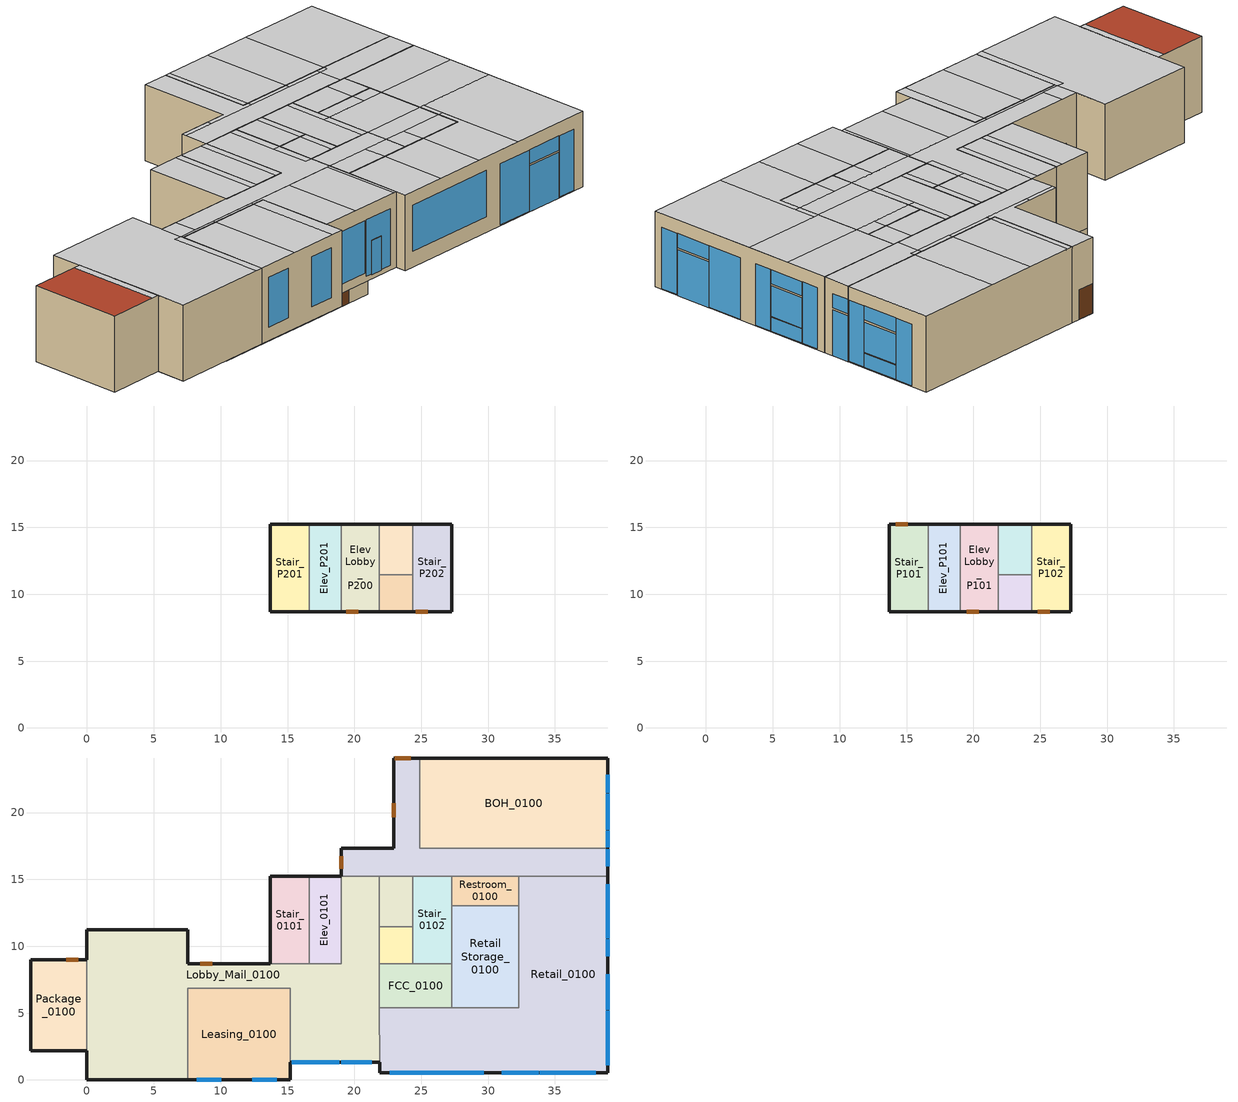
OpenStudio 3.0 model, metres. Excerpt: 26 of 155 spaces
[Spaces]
Stair_P201
 floor ground: 13.71,15.24 16.64,15.24 16.64,8.69 13.71,8.69 z-6.17
 wall outside: 16.64,15.24 13.71,15.24 13.71,8.69 16.64,8.69 z-6.17:-2.97
 wall to Elev_P201: 16.64,8.69 16.64,15.24 z-6.17:-2.97
Elev_P201
 floor ground: 19.02,15.24 19.02,8.69 16.64,8.69 16.64,15.24 z-6.17
 wall outside: 16.64,8.69 19.02,8.69 / 19.02,15.24 16.64,15.24 z-6.17:-2.97
 wall to Elev Lobby_P200: 19.02,8.69 19.02,15.24 z-6.17:-2.97
Elev Lobby_P200
 floor ground: 21.87,15.25 21.87,8.69 19.02,8.69 19.02,15.24 z-6.17
 wall outside: 19.02,8.69 21.87,8.69 / 21.87,15.25 19.02,15.24 z-6.17:-2.97
 wall to Elev_P202: 21.87,11.44 21.87,15.25 z-6.17:-2.97
 wall to Stor_P200: 21.87,8.69 21.87,11.44 z-6.17:-2.97
 door: 19.38,8.69 20.29,8.69 z-6.17:-4.04
Stor_P200
 floor ground: 24.36,11.44 24.36,8.69 21.87,8.69 21.87,11.44 z-6.17
 wall outside: 21.87,8.69 24.36,8.69 z-6.17:-2.97
 wall to Elev_P202: 24.36,11.44 21.87,11.44 z-6.17:-2.97
 wall to Stair_P202: 24.36,8.69 24.36,11.44 z-6.17:-2.97
Stair_P202
 floor ground: 27.28,15.25 27.28,8.69 24.36,8.69 24.36,15.25 z-6.17
 wall outside: 24.36,8.69 27.28,8.69 27.28,13.03 27.28,15.25 24.36,15.25 z-6.17:-2.97
 wall to Elev_P202: 24.36,15.25 24.36,11.44 z-6.17:-2.97
 door: 24.58,8.69 25.5,8.69 z-6.17:-4.04
Elev_P202
 floor ground: 24.36,15.25 24.36,11.44 21.87,11.44 21.87,15.25 z-6.17
 wall outside: 24.36,15.25 21.87,15.25 z-6.17:-2.97
Stair_P101
 floor to Stair_P201: 13.71,15.24 16.64,15.24 16.64,8.69 13.71,8.69 z-2.97
 wall outside: 16.64,15.24 13.71,15.24 13.71,8.69 16.64,8.69 z-2.97:0
 wall to Elev_P101: 16.64,8.69 16.64,15.24 z-2.97:0
 door: 15.1,15.24 14.18,15.24 z-2.97:-0.84
Elev_P101
 floor to Elev_P201: 19.02,15.24 19.02,8.69 16.64,8.69 16.64,15.24 z-2.97
 wall outside: 16.64,8.69 19.02,8.69 / 19.02,15.24 16.64,15.24 z-2.97:0
 wall to Elev Lobby_P101: 19.02,8.69 19.02,15.24 z-2.97:0
Elev Lobby_P101
 floor to Elev Lobby_P200: 21.87,15.25 21.87,8.69 19.02,8.69 19.02,15.24 z-2.97
 wall outside: 19.02,8.69 21.87,8.69 / 21.87,15.25 19.02,15.24 z-2.97:0
 wall to Elev_P102: 21.87,11.44 21.87,15.25 z-2.97:0
 wall to Stor_P100: 21.87,8.69 21.87,11.44 z-2.97:0
 door: 19.5,8.69 20.41,8.69 z-2.97:-0.84
Stor_P100
 floor to Stor_P200: 24.36,11.44 24.36,8.69 21.87,8.69 21.87,11.44 z-2.97
 wall outside: 21.87,8.69 24.36,8.69 z-2.97:0
 wall to Elev_P102: 24.36,11.44 21.87,11.44 z-2.97:0
 wall to Stair_P102: 24.36,8.69 24.36,11.44 z-2.97:0
Stair_P102
 floor to Stair_P202: 27.28,15.25 27.28,8.69 24.36,8.69 24.36,15.25 z-2.97
 wall outside: 24.36,8.69 27.28,8.69 27.28,13.03 27.28,15.25 24.36,15.25 z-2.97:0
 wall to Elev_P102: 24.36,15.25 24.36,11.44 z-2.97:0
 door: 24.81,8.69 25.73,8.69 z-2.97:-0.84
Elev_P102
 floor to Elev_P202: 24.36,15.25 24.36,11.44 21.87,11.44 21.87,15.25 z-2.97
 wall outside: 24.36,15.25 21.87,15.25 z-2.97:0
Lobby_Mail_0100
 floor outside: 7.54,11.25 7.54,8.69 21.87,8.69 21.87,5.4 21.88,1.31 15.21,1.31 15.21,6.86 7.54,6.86 7.54,0 0,0 0,11.25 z0
 floor to Elev Lobby_P101: 21.87,15.25 21.87,8.69 19.02,8.69 19.02,15.24 z0
 wall outside: 15.21,1.31 21.88,1.31 / 0,2.18 0,0 7.54,0 / 13.71,8.69 7.54,8.69 7.54,11.25 0,11.25 0,8.99 z0:5.41
 wall to Retail_0100: 21.88,1.31 21.87,5.4 z0:5.41
 wall to Leasing_0100: 7.54,0 7.54,6.86 15.21,6.86 15.21,1.31 z0:5.41
 wall to Package_0100: 0,8.99 0,2.18 z0:5.41
 wall to Stair_0101: 16.64,8.69 13.71,8.69 z0:5.41
 wall to Elev_0101: 19.02,15.24 19.02,8.69 16.64,8.69 z0:5.41
 wall to Corr_0100: 21.87,15.25 19.02,15.24 z0:5.41
 wall to Elev_0102: 21.87,11.44 21.87,15.25 z0:5.41
 wall to Stor_0100: 21.87,8.69 21.87,11.44 z0:5.41
 wall to FCC_0100: 21.87,5.4 21.87,8.69 z0:5.41
 window: 15.31,1.31 18.87,1.31 z0.66:4.39; 19.53,1.31 20.44,1.31 z0.31:2.74; 19.03,1.31,4.39 19.03,1.31,0.36 19.48,1.31,0.36 19.48,1.31,2.79 20.5,1.31,2.79 20.5,1.31,0.36 21.3,1.31,0.36 21.3,1.31,4.39
 door: 9.38,8.69 8.47,8.69 z0:2.13
 ceiling to Unit_0215: 21.64,1.31 21.64,7.07 18,7.07 18,1.31 z5.41
 ceiling to Unit_0216: 18,1.31 18,7.07 14.33,7.07 14.33,6.86 15.21,6.86 15.21,1.31 z5.41
 ceiling to Unit_0218: 7.54,0 7.54,7.07 7.01,7.07 7.01,0 z5.41; 10.68,6.86 10.68,7.07 7.54,7.07 7.54,6.86 z5.41
 ceiling to Elev_0202: 21.34,11.44 21.87,11.44 21.87,15.25 21.34,15.25 z5.41
 ceiling to Unit_0217: 14.33,6.86 14.33,7.07 10.68,7.07 10.68,6.86 z5.41
 ceiling to Unit_0214: 21.88,1.31 21.87,5.4 21.87,7.07 21.64,7.07 21.64,1.31 z5.41
 ceiling to Unit_0219: 7.54,7.07 8.88,7.07 8.88,8.69 7.54,8.69 z5.41; 7.01,0 7.01,7.07 7.54,7.07 7.54,11.25 0,11.25 0,0 z5.41
 ceiling to Stor_0200: 21.34,8.69 21.87,8.69 21.87,11.44 21.34,11.44 z5.41
 ceiling to Corr_0200: 21.87,7.07 21.87,8.69 21.34,8.69 21.34,15.25 19.02,15.24 19.02,8.69 8.88,8.69 8.88,7.07 z5.41
 roof outside: 21.87,5.4 21.88,5.4 21.87,7.07 z5.41; 21.88,1.31 21.88,5.4 21.87,5.4 z5.41
Leasing_0100
 floor outside: 15.21,6.86 15.21,0 7.54,0 7.54,6.86 z0
 wall outside: 7.54,0 15.21,0 15.21,1.31 z0:5.41
 window: 8.2,0 10.06,0 / 12.35,0 14.2,0 z0.97:4.53
 ceiling to Unit_0216: 15.21,0 15.21,6.86 14.33,6.86 14.33,0 z5.41
 ceiling to Unit_0218: 10.68,0 10.68,6.86 7.54,6.86 7.54,0 z5.41
 ceiling to Unit_0217: 14.33,0 14.33,6.86 10.68,6.86 10.68,0 z5.41
Retail_0100
 floor outside: 38.94,15.25 38.94,0.53 21.88,0.53 21.87,5.4 32.3,5.4 32.3,15.25 z0
 wall outside: 21.88,1.31 21.88,0.53 38.94,0.53 38.94,15.25 z0:5.41
 wall to FCC_0100: 27.28,5.4 21.87,5.4 z0:5.41
 wall to Retail Storage_0100: 32.3,13.03 32.3,5.4 27.28,5.4 z0:5.41
 wall to Restroom_0100: 32.3,15.25 32.3,13.03 z0:5.41
 wall to Corr_0100: 38.94,15.25 32.3,15.25 z0:5.41
 window: 22.64,0.53 29.67,0.53 z1.13:4.43; 31.02,0.53 33.79,0.53 / 36.72,0.53 38.06,0.53 / 38.94,1.11 38.94,2.4 / 38.94,5.24 38.94,7.92 / 38.94,9.26 38.94,10.54 / 38.94,13.35 38.94,14.62 z0.06:4.43; 33.85,0.53 36.65,0.53 / 38.94,2.47 38.94,5.18 / 38.94,10.6 38.94,13.28 z3.43:4.43; 33.85,0.53 36.65,0.53 / 38.94,2.47 38.94,5.18 z0:3.28; 38.94,10.6 38.94,13.28 z0.06:1.06; 38.94,10.6 38.94,13.28 z1.12:3.28
 ceiling to Corr_0200: 32.69,7.07 32.69,8.69 32.3,8.69 32.3,7.07 z5.41
 ceiling to Unit_0212: 32.69,0.53 32.69,7.07 32.3,7.07 32.3,5.4 28.96,5.4 28.96,0.53 z5.41
 ceiling to Unit_0211: 38.94,0.53 38.94,8.69 32.69,8.69 32.69,0.53 z5.41
 ceiling to Unit_0209: 38.94,12.03 38.94,15.25 32.3,15.25 32.3,12.03 z5.41
 ceiling to Unit_0210: 38.94,8.69 38.94,12.03 32.3,12.03 32.3,8.69 z5.41
 ceiling to Unit_0213: 28.96,0.53 28.96,5.4 25.3,5.4 25.3,0.53 z5.41
 ceiling to Unit_0214: 25.3,0.53 25.3,5.4 21.88,5.4 21.88,0.53 z5.41
 roof outside: 21.88,1.31 21.88,5.4 21.87,5.4 z5.41
Package_0100
 floor outside: -4.19,8.99 0,8.99 0,2.18 -4.19,2.18 z0
 wall outside: 0,8.99 -4.19,8.99 -4.19,2.18 0,2.18 z0:5.41
 door: -0.64,8.99 -1.56,8.99 z0:2.13
 ceiling to Unit_0219: 0,2.18 0,8.99 -0.53,8.99 -0.53,2.18 z5.41
 roof outside: -0.53,2.18 -0.53,8.99 -4.19,8.99 -4.19,2.18 z5.41
FCC_0100
 floor outside: 27.28,8.69 27.28,5.4 21.87,5.4 21.87,8.69 z0
 wall to Stair_0102: 27.28,8.69 24.36,8.69 z0:5.41
 wall to Retail Storage_0100: 27.28,5.4 27.28,8.69 z0:5.41
 wall to Stor_0100: 24.36,8.69 21.87,8.69 z0:5.41
 ceiling to Corr_0200: 27.28,7.07 27.28,8.69 21.87,8.69 21.87,7.07 z5.41
 ceiling to Unit_0214: 25.3,5.4 25.3,7.07 21.88,7.07 21.88,5.4 z5.41
 ceiling to Unit_0213: 27.28,5.4 27.28,7.07 25.3,7.07 25.3,5.4 z5.41
 roof outside: 21.88,5.4 21.87,7.07 21.87,5.4 z5.41; 21.88,5.4 21.88,7.07 21.87,7.07 z5.41
Retail Storage_0100
 floor outside: 32.3,13.03 32.3,5.4 27.28,5.4 27.28,13.03 z0
 wall to Stair_0102: 27.28,13.03 27.28,8.69 z0:5.41
 wall to Restroom_0100: 32.3,13.03 27.28,13.03 z0:5.41
 ceiling to Elec_0201: 27.28,12.03 30.63,12.03 30.63,13.03 27.28,13.03 z5.41
 ceiling to Unit_0212: 32.3,5.4 32.3,7.07 28.96,7.07 28.96,5.4 z5.41
 ceiling to Unit_0209: 32.3,12.03 32.3,13.03 30.63,13.03 30.63,12.03 z5.41
 ceiling to Unit_0213: 28.96,5.4 28.96,7.07 27.28,7.07 27.28,5.4 z5.41
 ceiling to Unit_0210: 32.3,8.69 32.3,12.03 27.28,12.03 27.28,8.69 z5.41
 ceiling to Corr_0200: 32.3,7.07 32.3,8.69 27.28,8.69 27.28,7.07 z5.41
Stair_0101
 floor to Stair_P101: 16.64,15.24 16.64,8.69 13.71,8.69 13.71,15.24 z0
 wall outside: 16.64,15.24 13.71,15.24 13.71,8.69 z0:5.41
 wall to Elev_0101: 16.64,8.69 16.64,15.24 z0:5.41
 ceiling to Elev_0201: 16.64,8.69 16.64,15.24 16.1,15.24 16.1,8.69 z5.41
 ceiling to Stair_0201: 16.1,8.69 16.1,15.24 13.71,15.24 13.71,8.69 z5.41
Elev_0101
 floor to Elev_P101: 16.64,15.24 19.02,15.24 19.02,8.69 16.64,8.69 z0
 wall outside: 19.02,15.24 16.64,15.24 z0:5.41
 ceiling to Elev_0201: 18.48,8.69 18.48,15.24 16.64,15.24 16.64,8.69 z5.41
 ceiling to Corr_0200: 19.02,8.69 19.02,15.24 18.48,15.24 18.48,8.69 z5.41
Stor_0100
 floor to Stor_P100: 24.36,11.44 24.36,8.69 21.87,8.69 21.87,11.44 z0
 wall to Elev_0102: 24.36,11.44 21.87,11.44 z0:5.41
 wall to Stair_0102: 24.36,8.69 24.36,11.44 z0:5.41
 ceiling to Stor_0200: 23.83,8.69 23.83,11.44 21.87,11.44 21.87,8.69 z5.41
 ceiling to Stair_0202: 23.83,8.69 24.36,8.69 24.36,11.44 23.83,11.44 z5.41
Stair_0102
 floor to Stair_P102: 27.28,15.25 27.28,8.69 24.36,8.69 24.36,15.25 z0
 wall to Elev_0102: 24.36,15.25 24.36,11.44 z0:5.41
 wall to Corr_0100: 27.28,15.25 24.36,15.25 z0:5.41
 wall to Restroom_0100: 27.28,13.03 27.28,15.25 z0:5.41
 ceiling to Stair_0202: 26.75,8.69 26.75,15.25 24.36,15.25 24.36,8.69 z5.41
 ceiling to Elec_0201: 27.28,12.03 27.28,15.25 26.75,15.25 26.75,12.03 z5.41
 ceiling to Unit_0210: 27.28,8.69 27.28,12.03 26.75,12.03 26.75,8.69 z5.41
Elev_0102
 floor to Elev_P102: 24.36,15.25 24.36,11.44 21.87,11.44 21.87,15.25 z0
 wall to Corr_0100: 24.36,15.25 21.87,15.25 z0:5.41
 ceiling to Elev_0202: 23.83,11.44 23.83,15.25 21.87,15.25 21.87,11.44 z5.41
 ceiling to Stair_0202: 24.36,11.44 24.36,15.25 23.83,15.25 23.83,11.44 z5.41
Restroom_0100
 floor outside: 32.3,15.25 32.3,13.03 27.28,13.03 27.28,15.25 z0
 wall to Corr_0100: 32.3,15.25 27.28,15.25 z0:5.41
 ceiling to Unit_0209: 32.3,13.03 32.3,15.25 30.63,15.25 30.63,13.03 z5.41
 ceiling to Elec_0201: 30.63,13.03 30.63,15.25 27.28,15.25 27.28,13.03 z5.41
Corr_0100
 floor outside: 24.89,24.08 24.89,17.32 38.94,17.32 38.94,15.25 21.87,15.25 19.02,15.24 19.02,17.32 22.95,17.32 22.95,24.08 z0
 wall outside: 24.89,24.08 22.95,24.08 22.95,17.32 19.02,17.32 19.02,15.24 / 38.94,15.25 38.94,17.32 z0:5.41
 wall to BOH_0100: 38.94,17.32 24.89,17.32 24.89,24.08 z0:5.41
 window: 38.94,15.97 38.94,17.26 z0:3.28; 38.94,15.97 38.94,17.26 z3.43:4.43
 door: 24.22,24.08 23,24.08 / 19.02,16.73 19.02,15.81 z0:2.13; 22.95,20.7 22.95,19.63 z0:2.44
 ceiling to Unit_0209: 38.94,15.25 38.94,17.32 32.61,17.32 32.61,17.01 31.92,17.01 31.92,15.25 z5.41
 ceiling to Unit_0208: 31.92,17.01 31.92,17.32 28.96,17.32 28.96,17.01 z5.41; 32.61,17.01 32.61,17.32 31.92,17.32 31.92,17.01 z5.41
 ceiling to Corr_0200: 19.02,15.24 21.34,15.25 31.92,15.25 31.92,17.01 19.02,17.01 z5.41
 ceiling to Unit_0207: 28.96,17.01 28.96,17.32 25.31,17.32 25.31,17.01 z5.41
 ceiling to Unit_0205: 21.48,17.01 21.48,17.32 19.02,17.32 19.02,17.01 z5.41
 ceiling to Unit_0206: 25.31,17.01 25.31,17.32 24.89,17.32 24.89,24.08 22.95,24.08 22.95,17.32 21.48,17.32 21.48,17.01 z5.41
 roof outside: 19.02,15.24 21.87,15.25 21.34,15.25 z5.41
BOH_0100
 floor outside: 38.94,24.08 38.94,17.32 24.89,17.32 24.89,24.08 z0
 wall outside: 38.94,17.32 38.94,24.08 24.89,24.08 z0:5.41
 window: 38.94,18.71 38.94,21.42 z3.43:4.43; 38.94,18.71 38.94,21.42 z1.12:3.28; 38.94,18.71 38.94,21.42 z0.06:1.06; 38.94,21.48 38.94,22.84 / 38.94,17.39 38.94,18.65 z0.06:4.43
 ceiling to Unit_0209: 38.94,17.32 38.94,24.08 32.61,24.08 32.61,17.32 z5.41
 ceiling to Unit_0208: 32.61,17.32 32.61,24.08 28.96,24.08 28.96,17.32 z5.41
 ceiling to Unit_0207: 28.96,17.32 28.96,24.08 25.31,24.08 25.31,17.32 z5.41
 ceiling to Unit_0206: 25.31,17.32 25.31,24.08 24.89,24.08 24.89,17.32 z5.41
[Building]
1300 NE 45th: North Axis {deg}=90; Space Type=SEC2015-MF-Residential; Default Construction Set=2015 Seattle Energy Code - MF; Default Schedule Set=SEC2015-MF-RESIDENTIAL-SCH-SET; Relocatable=False
[Site]
Seattle Boeing Field  Isis: Latitude {deg}=47.68; Longitude {deg}=-122.25; Time Zone {hr}=-8; Elevation {m}=20
[ClimateZones]
Climate Zone Institution Name 1=ASHRAE; Climate Zone Document Name 1=ANSI/ASHRAE Standard 169; Climate Zone Document Year 1=2006; Climate Zone Value 1=4C; Climate Zone Institution Name 2=CEC; Climate Zone Document Name 2=California Climate Zone Descriptions; Climate Zone Document Year 2=1995
[SizingPeriod:DesignDay] Barometric Pressure {Pa}=101085; Sky Clearness=0; Rain Indicator=0; Snow Indicator=0; Day of Month=21; Daylight Saving Time Indicator=0; Dry-Bulb Temperature Range Modifier Type=DefaultMultipliers
Name | Maximum Dry-Bulb Temperature {C} | Daily Dry-Bulb Temperature Range {deltaC} | Humidity Indicating Conditions at Maximum Dry-Bulb | Wind Speed {m/s} | Wind Direction {deg} | Month | Day Type | Humidity Indicating Type | Solar Model Indicator | ASHRAE Taub | ASHRAE Taud
Seattle Boeing Field  Isis Ann Htg 99.6% Condns DB | -4.5 | 0 | -4.5 | 2.6 | 150 | 12 | WinterDesignDay | Wetbulb | ASHRAEClearSky
Seattle Boeing Field  Isis Ann Hum_n 99.6% Condns DP=>MCDB | -1.5 | 0 | -12.1 | 2.6 | 150 | 12 | WinterDesignDay | Dewpoint | ASHRAEClearSky
Seattle Boeing Field  Isis Ann Htg Wind 99.6% Condns WS=>MCDB | 7.9 | 0 | 7.9 | 10 | 150 | 12 | WinterDesignDay | Wetbulb | ASHRAEClearSky
Seattle Boeing Field  Isis Ann Clg .4% Condns DB=>MWB | 30 | 10.2 | 18.7 | 4.5 | 320 | 8 | SummerDesignDay | Wetbulb | ASHRAETau | 0.359 | 2.539
[Construction]
SEC-2015 Comm Group R BG ExtWall: R-13 + R-6 CI: Concrete - 8 inch - 140 lb/ft3, R-6 CI, R-13 Cavity (R-6 eff), 5/8 in. Gypsum Board
Interior Floor: F16 Acoustic tile, F05 Ceiling air space resistance, M11 100mm lightweight concrete
Interior Wall: G01a 19mm gypsum board, F04 Wall air space resistance, G01a 19mm gypsum board
Interior Ceiling: M11 100mm lightweight concrete, F05 Ceiling air space resistance, F16 Acoustic tile
SEC-2015 Opaque Door- Swinging: SEC-2015 Opaque Door- Swinging - Material
SEC-2015 Comm Group R ExtRoof IEAD: Roof Membrane, IEAD Roof Insulation R-36.7 IP, Metal Decking
SEC-2015 Comm Group R AG ExtWall SteelFrame: R-19 + R-8.5 CI: Stucco - 7/8 inch, 5/8 in. Gypsum Board, R-8.5 CI, R-19 Cavity (R-7.1 eff), 5/8 in. Gypsum Board
SEC-2015 Comm Group R Exposed Floor Mass: Floor Insulation R-32 IP, MAT-CC05 8 HW CONCRETE, CP02 CARPET PAD 2
SEC-2015 Glazed Door - SEW: SEC-2015 Glazed Door - SEW - Material
SEC-2015 Glazing - Fixed Metal Frame - SEW: SEC-2015 Glazing - Fixed Metal Frame - SEW - Material
SEC-2015 Opaque Door- NonSwinging: SEC-2015 Opaque Door- NonSwinging - Material
[Material]
Name | Roughness | Thickness {m} | Conductivity {W/m-K} | Density {kg/m3} | Specific Heat {J/kg-K} | Thermal Absorptance | Solar Absorptance | Visible Absorptance
Concrete - 8 inch - 140 lb/ft3 | MediumRough | 0.2032 | 1.94902 | 2239.06 | 921.096 | 0.9 | 0.7 | 0.7
Roof Membrane | VeryRough | 0.0095 | 0.16 | 1121.29 | 1460 | 0.9 | 0.7 | 0.7
Metal Decking | MediumSmooth | 0.0015 | 45.006 | 7680 | 418.4 | 0.9 | 0.6 | 0.6
F16 Acoustic tile | MediumSmooth | 0.0191 | 0.06 | 368 | 590 | 0.9 | 0.3 | 0.3
M11 100mm lightweight concrete | MediumRough | 0.1016 | 0.53 | 1280 | 840 | 0.9 | 0.5 | 0.5
G01a 19mm gypsum board | MediumSmooth | 0.019 | 0.16 | 800 | 1090 | 0.9 | 0.4 | 0.4
5/8 in. Gypsum Board | MediumSmooth | 0.0159 | 0.16 | 800 | 1090 | 0.9 | 0.7 | 0.7
IEAD Roof Insulation R-36.7 IP | MediumRough | 0.316696 | 0.049 | 265 | 836.8 | 0.9 | 0.7 | 0.7
MAT-CC05 8 HW CONCRETE | Rough | 0.20321 | 1.311 | 2240 | 836.8 | 0.9 | 0.7 | 0.7
Floor Insulation R-32 IP | MediumRough | 0.253598 | 0.045 | 265 | 836.8 | 0.9 | 0.7 | 0.7
R-6 CI | MediumSmooth | 0.024323 | 0.0230188 | 16.0185 | 1130.436
R-13 Cavity (R-6 eff) | MediumSmooth | 0.024323 | 0.0230188 | 16.0185 | 1130.436 | 0.9
Stucco - 7/8 inch | Smooth | 0.022352 | 0.701106 | 1855.1 | 837.36
R-8.5 CI | MediumSmooth | 0.0344576 | 0.0230188 | 16.0185 | 1130.436
R-19 Cavity (R-7.1 eff) | MediumSmooth | 0.0287823 | 0.0230188 | 16.0185 | 1130.436 | 0.9
[Material:NoMass]
Name | Roughness | Thermal Resistance {m2-K/W} | Thermal Absorptance | Solar Absorptance | Visible Absorptance
CP02 CARPET PAD 2 | VeryRough | 0.21648 | 0.9 | 0.7 | 0.8
SEC-2015 Opaque Door- Swinging - Material | Smooth | 0.475497
SEC-2015 Opaque Door- NonSwinging - Material | Smooth | 0.517764
[Material:AirGap]
Name | Thermal Resistance {m2-K/W}
F05 Ceiling air space resistance | 0.18
F04 Wall air space resistance | 0.15
[WindowMaterial:Blind]
Window Material Blind 1: Slat Width {m}=0.025; Slat Separation {m}=0.01875; Front Side Slat Beam Solar Reflectance=0.5; Back Side Slat Beam Solar Reflectance=0.5; Front Side Slat Diffuse Solar Reflectance=0.5; Back Side Slat Diffuse Solar Reflectance=0.5; Slat Beam Visible Transmittance=0
[DefaultSurfaceConstructions]
Name | Floor Construction | Wall Construction | Roof Ceiling Construction
Default Surface Constructions 23 | Interior Floor | Interior Wall | Interior Ceiling
Default Surface Constructions 24 | SEC-2015 Comm Group R Slab-On-Ground | SEC-2015 Comm Group R BG ExtWall: R-13 + R-6 CI
Default Surface Constructions 22 adj ext wall insulation adj ext wall insulation | SEC-2015 Comm Group R Exposed Floor Mass | SEC-2015 Comm Group R AG ExtWall SteelFrame: R-19 + R-8.5 CI | SEC-2015 Comm Group R ExtRoof IEAD
[DefaultSubSurfaceConstructions]
Name | Fixed Window Construction | Door Construction | Glass Door Construction | Overhead Door Construction
Default Sub Surface Constructions 15 | SEC-2015 Glazing - Fixed Metal Frame - SEW | SEC-2015 Opaque Door- Swinging | SEC-2015 Glazed Door - SEW | SEC-2015 Opaque Door- NonSwinging
Default Sub Surface Constructions 16
[WindowMaterial:SimpleGlazingSystem] Solar Heat Gain Coefficient=0.35; Visible Transmittance=0.6
Name | U-Factor {W/m2-K}
SEC-2015 Glazed Door - SEW - Material | 3.40696
SEC-2015 Glazing - Fixed Metal Frame - SEW - Material | 2.15774
[DefaultConstructionSet]
2015 Seattle Energy Code - MF: Default Exterior Surface Constructions=Default Surface Constructions 22 adj ext wall insulation adj ext wall insulation; Default Interior Surface Constructions=Default Surface Constructions 23; Default Ground Contact Surface Constructions=Default Surface Constructions 24; Default Exterior SubSurface Constructions=Default Sub Surface Constructions 15; Default Interior SubSurface Constructions=Default Sub Surface Constructions 16
[Construction:FfactorGroundFloor]
SEC-2015 Comm Group R Slab-On-Ground: F-Factor {W/m-K}=0.934597; Area {m2}=88.9082; PerimeterExposed {m}=40.2336
[Lights:Definition] Design Level Calculation Method=Watts/Area
Name | Watts per Space Floor Area {W/m2}
Apartment Lights Definition | 3.98265
Corridor Lights Definition | 5.16668
[DesignSpecification:OutdoorAir] Outdoor Air Method=Sum
Name | Outdoor Air Flow per Person {m3/s-person} | Outdoor Air Flow per Floor Area {m3/s-m2}
90.1-2010 - MidriseApartment - Apartment Ventilation; 90.1-2010 - Office - OpenOffice Ventilation | 0.00235974 | 0.0003048
90.1-2010 - MidriseApartment - Corridor Ventilation; 90.1-2010 - Office - Restroom Ventilation; 90.1-2010 - Office - Stair Ventilation |  | 0.0003048
90.1-2010 - Office - Elec/MechRoom Ventilation; 90.1-2010 - Office - Storage Ventilation |  | 0.0006096
[People:Definition]
Apartment 1BR People Definition: Number of People Calculation Method=People; Number of People {people}=1; Fraction Radiant=0.3
[ShadingControl]
Shading Control 1: Shading Type=InteriorBlind; Shading Device Material=Window Material Blind 1
[BuildingStory]
Name | Nominal Z Coordinate {m} | Nominal Floor to Floor Height {m}
Building Story 01 | 0 | 5.4102
Building Story P1 | -2.9718 | 2.9718
Building Story P2 | -6.1722 | 3.2004
[Space] Default Construction Set=2015 Seattle Energy Code - MF
Name | Space Type | Building Story | Thermal Zone | Default Schedule Set
Lobby_Mail_0100 | SEC2015-MF-Coridor | Building Story 01 | Thermal Zone: Lobby_Mail_0100
Leasing_0100 | SEC2015-MF-Office | Building Story 01 | Thermal Zone: Leasing_0100 | SEC2015-MF-OFFICE-SCH-SET
Retail_0100 | SEC2015-MF-Office | Building Story 01 | Thermal Zone: Retail_0100
Package_0100 | SEC2015-MF-Storage | Building Story 01 | Thermal Zone: Package_0100
FCC_0100 | SEC2015-MF-Elec/MechRoom | Building Story 01 | Thermal Zone: FCC_0100
Retail Storage_0100 | SEC2015-MF-Storage | Building Story 01 | Thermal Zone: Retail Storage_0100
Stair_0101 | SEC2015-MF-Stair | Building Story 01 | Thermal Zone: Stair_0101
Elev_0101 | SEC2015-MF-Shaft | Building Story 01 | Thermal Zone: Elev_0101
Stor_0100 | SEC2015-MF-Storage | Building Story 01 | Thermal Zone: Stor_0100
Stair_0102 | SEC2015-MF-Stair | Building Story 01 | Thermal Zone: Stair_0102
Elev_0102 | SEC2015-MF-Shaft | Building Story 01 | Thermal Zone: Elev_0102
Restroom_0100 | SEC2015-MF-Restroom | Building Story 01 | Thermal Zone: Restroom_0100
Corr_0100 | SEC2015-MF-Coridor | Building Story 01 | Thermal Zone: Corr_0100
BOH_0100 | SEC2015-MF-Office | Building Story 01 | Thermal Zone: BOH_0100
Stair_P101 | SEC2015-MF-Stair | Building Story P1 | Thermal Zone: Stair_P101
Elev_P101 | SEC2015-MF-Shaft | Building Story P1 | Thermal Zone: Elev_P101
Elev Lobby_P101 | SEC2015-MF-Coridor | Building Story P1 | Thermal Zone: Elev Lobby_P101
Stor_P100 | SEC2015-MF-Storage | Building Story P1 | Thermal Zone: Stor_P100
Stair_P102 | SEC2015-MF-Stair | Building Story P1 | Thermal Zone: Stair_P102
Elev_P102 | SEC2015-MF-Shaft | Building Story P1 | Thermal Zone: Elev_P102
Stair_P201 | SEC2015-MF-Stair | Building Story P2 | Thermal Zone: Stair_P201
Elev_P201 | SEC2015-MF-Shaft | Building Story P2 | Thermal Zone: Elev_P201
Elev Lobby_P200 | SEC2015-MF-Coridor | Building Story P2 | Thermal Zone: Elev Lobby_P200
Stor_P200 | SEC2015-MF-Storage | Building Story P2 | Thermal Zone: Stor_P200
Stair_P202 | SEC2015-MF-Stair | Building Story P2 | Thermal Zone: Stair_P202
Elev_P202 | SEC2015-MF-Shaft | Building Story P2 | Thermal Zone: Elev_P202
[SpaceType]
Name | Default Schedule Set | Design Specification Outdoor Air Object | Standards Building Type | Standards Space Type
SEC2015-MF-Residential | SEC2015-MF-RESIDENTIAL-SCH-SET | 90.1-2010 - MidriseApartment - Apartment Ventilation | MidriseApartment | Apartment
SEC2015-MF-Coridor | SEC2015-MF-CORRIDOR-SCH-SET | 90.1-2010 - MidriseApartment - Corridor Ventilation | MidriseApartment | Corridor
SEC2015-MF-Elec/MechRoom | SEC2015-MF-ELECMECH-SCH-SET | 90.1-2010 - Office - Elec/MechRoom Ventilation | Office | Elec/MechRoom
SEC2015-MF-Office | SEC2015-MF-OFFICE-SCH-SET | 90.1-2010 - Office - OpenOffice Ventilation | Office | OpenOffice
SEC2015-MF-Restroom | SEC2015-MF-RESTROOM-SCH-SET | 90.1-2010 - Office - Restroom Ventilation | Office | Restroom
SEC2015-MF-Stair | SEC2015-MF-STAIR-SCH-SET | 90.1-2010 - Office - Stair Ventilation | Office | Stair
SEC2015-MF-Storage | SEC2015-MF-STORAGE-SCH-SET | 90.1-2010 - Office - Storage Ventilation | Office | Storage
SEC2015-MF-Shaft | SEC2015-MF-SHAFT-SCH-SET | 90.1-2010 - Office - Stair Ventilation | Office | Stair
[Lights] Fraction Replaceable=1
Name | Lights Definition | Space or SpaceType
Apartment Lights | Apartment Lights Definition | SEC2015-MF-Residential
90.1-2010 - MidriseApartment - Corridor Lights | Corridor Lights Definition | SEC2015-MF-Coridor
[People]
Apartment People: People Definition=Apartment 1BR People Definition; Space or SpaceType=SEC2015-MF-Residential; Multiplier=1
[ElectricEquipment:Definition] Design Level Calculation Method=Watts/Area
Name | Watts per Space Floor Area {W/m2}
Apartment Electric Equipment Definition | 3.87501
Elec/MechRoom Electric Equipment Definition | 2.90626
Restroom Electric Equipment Definition | 0.753474
[ElectricEquipment]
Name | Electric Equipment Definition | Space or SpaceType
Apartment Electric Equipment | Apartment Electric Equipment Definition | SEC2015-MF-Residential
90.1-2010 - Office - Elec/MechRoom Electric Equipment | Elec/MechRoom Electric Equipment Definition | SEC2015-MF-Elec/MechRoom
90.1-2010 - Office - Restroom Electric Equipment | Restroom Electric Equipment Definition | SEC2015-MF-Restroom
[DefaultScheduleSet]
Name | Number of People Schedule | People Activity Level Schedule | Lighting Schedule | Electric Equipment Schedule | Infiltration Schedule
SEC2015-MF-RESIDENTIAL-SCH-SET | MidriseApartment Apartment Occ | MidriseApartment Activity | MidriseApartment Apartment Light | MidriseApartment Apartment Equip | MidriseApartment Infil (0.25)
SEC2015-MF-CORRIDOR-SCH-SET |  |  | Always On |  | MidriseApartment Infil (0.25)
SEC2015-MF-ELECMECH-SCH-SET |  |  | MidriseApartment ElecMech Light | MidriseApartment Common Equip | Always On
SEC2015-MF-OFFICE-SCH-SET | ApartmentMidRise OCC_OFF_SCH | MidriseApartment Activity | ApartmentMidRise LTG_OFF_SCH_2013 | ApartmentMidRise EQP_OFF_SCH_2010_2013 | ApartmentMidRise INF_OFF_SCH
SEC2015-MF-RESTROOM-SCH-SET |  |  | Always On | MidriseApartment Common Equip | MidriseApartment Infil (0.25)
SEC2015-MF-STAIR-SCH-SET |  |  | Always On |  | Always On
SEC2015-MF-STORAGE-SCH-SET |  |  | MidriseApartment Common Light | MidriseApartment Common Equip | Always On
SEC2015-MF-SHAFT-SCH-SET
[ThermalZone] Use Ideal Air Loads=Yes
Thermal Zone: Package_0100; Thermal Zone: Corr_0100; Thermal Zone: Stor_0100; Thermal Zone: Leasing_0100; Thermal Zone: Lobby_Mail_0100; Thermal Zone: Retail_0100; Thermal Zone: FCC_0100; Thermal Zone: Retail Storage_0100; Thermal Zone: Stair_0101; Thermal Zone: Elev_0101; Thermal Zone: Stair_0102; Thermal Zone: Elev_0102; Thermal Zone: Restroom_0100; Thermal Zone: BOH_0100; Thermal Zone: Elev_P201; Thermal Zone: Stor_P200; Thermal Zone: Stair_P101; Thermal Zone: Elev_P101; Thermal Zone: Elev Lobby_P101; Thermal Zone: Stor_P100; Thermal Zone: Stair_P102; Thermal Zone: Elev_P102; Thermal Zone: Stair_P201; Thermal Zone: Elev Lobby_P200; Thermal Zone: Stair_P202; Thermal Zone: Elev_P202
[Sizing:Zone] Zone Cooling Design Supply Air Temperature Input Method=SupplyAirTemperature; Zone Cooling Design Supply Air Temperature {C}=14; Zone Cooling Design Supply Air Temperature Difference {deltaC}=11.11; Zone Heating Design Supply Air Temperature Input Method=SupplyAirTemperature; Zone Heating Design Supply Air Temperature {C}=40; Zone Heating Design Supply Air Temperature Difference {deltaC}=11.11; Zone Cooling Design Supply Air Humidity Ratio {kg-H2O/kg-air}=0.0085; Zone Heating Design Supply Air Humidity Ratio {kg-H2O/kg-air}=0.008; Cooling Design Air Flow Method=DesignDay; Heating Design Air Flow Method=DesignDay; Account for Dedicated Outdoor Air System=No; Dedicated Outdoor Air System Control Strategy=NeutralSupplyAir; Dedicated Outdoor Air Low Setpoint Temperature for Design {C}=autosize; Dedicated Outdoor Air High Setpoint Temperature for Design {C}=autosize
Thermal Zone: Stor_0400; Thermal Zone: Stor_0300; Thermal Zone: Unit_0308; Thermal Zone: Elec_0300; Thermal Zone: Unit_0201; Thermal Zone: Mech_0300; Thermal Zone: Unit_0407; Thermal Zone: Elev_0302; Thermal Zone: Trash_0300; Thermal Zone: Unit_0413; ; Thermal Zone: Stair_0301; Thermal Zone: Elev_0301; Thermal Zone: Corr_0300
[Exterior:Lights:Definition] Design Level {W}=0
Lights Garage Definition; Exterior Lights Definition
[Exterior:Lights] Schedule=Always On Discrete
Name | Exterior Lights Definition | Control Option
Lights Garage | Lights Garage Definition
Exterior Lights | Exterior Lights Definition | AstronomicalClock
[SpaceInfiltration:DesignFlowRate] Design Flow Rate Calculation Method=Flow/ExteriorArea; Flow per Exterior Surface Area {m3/s-m2}=0.0001524
Name | Schedule
Space Infiltration Design Flow Rate 1; Space Infiltration Design Flow Rate 2; Space Infiltration Design Flow Rate 3; Space Infiltration Design Flow Rate 4; Space Infiltration Design Flow Rate 5; Space Infiltration Design Flow Rate 6; Space Infiltration Design Flow Rate 7; Space Infiltration Design Flow Rate 8; Space Infiltration Design Flow Rate 9; Space Infiltration Design Flow Rate 10; Space Infiltration Design Flow Rate 11; Space Infiltration Design Flow Rate 12; Space Infiltration Design Flow Rate 13; Space Infiltration Design Flow Rate 14; Space Infiltration Design Flow Rate 15; Space Infiltration Design Flow Rate 16; Space Infiltration Design Flow Rate 17; Space Infiltration Design Flow Rate 18; Space Infiltration Design Flow Rate 19; Space Infiltration Design Flow Rate 20; Space Infiltration Design Flow Rate 21; Space Infiltration Design Flow Rate 22; Space Infiltration Design Flow Rate 23; Space Infiltration Design Flow Rate 24; Space Infiltration Design Flow Rate 25; Space Infiltration Design Flow Rate 26; Space Infiltration Design Flow Rate 27; Space Infiltration Design Flow Rate 28; Space Infiltration Design Flow Rate 29; Space Infiltration Design Flow Rate 30; Space Infiltration Design Flow Rate 31; Space Infiltration Design Flow Rate 32; Space Infiltration Design Flow Rate 33; Space Infiltration Design Flow Rate 34; Space Infiltration Design Flow Rate 35; Space Infiltration Design Flow Rate 36; Space Infiltration Design Flow Rate 37; Space Infiltration Design Flow Rate 38; Space Infiltration Design Flow Rate 39; Space Infiltration Design Flow Rate 40; Space Infiltration Design Flow Rate 41; Space Infiltration Design Flow Rate 42; Space Infiltration Design Flow Rate 43; Space Infiltration Design Flow Rate 44; Space Infiltration Design Flow Rate 45; Space Infiltration Design Flow Rate 46; Space Infiltration Design Flow Rate 47; Space Infiltration Design Flow Rate 48; Space Infiltration Design Flow Rate 49; Space Infiltration Design Flow Rate 50; Space Infiltration Design Flow Rate 51; Space Infiltration Design Flow Rate 52; Space Infiltration Design Flow Rate 53; Space Infiltration Design Flow Rate 54; Space Infiltration Design Flow Rate 55; Space Infiltration Design Flow Rate 56; Space Infiltration Design Flow Rate 57; Space Infiltration Design Flow Rate 58; Space Infiltration Design Flow Rate 59; Space Infiltration Design Flow Rate 60; Space Infiltration Design Flow Rate 61; Space Infiltration Design Flow Rate 62; Space Infiltration Design Flow Rate 63; Space Infiltration Design Flow Rate 64; Space Infiltration Design Flow Rate 65; Space Infiltration Design Flow Rate 66; Space Infiltration Design Flow Rate 67; Space Infiltration Design Flow Rate 68; Space Infiltration Design Flow Rate 69; Space Infiltration Design Flow Rate 70; Space Infiltration Design Flow Rate 71; Space Infiltration Design Flow Rate 72; Space Infiltration Design Flow Rate 73; Space Infiltration Design Flow Rate 74; Space Infiltration Design Flow Rate 75; Space Infiltration Design Flow Rate 76; Space Infiltration Design Flow Rate 77; Space Infiltration Design Flow Rate 78; Space Infiltration Design Flow Rate 79; Space Infiltration Design Flow Rate 80; Space Infiltration Design Flow Rate 81; Space Infiltration Design Flow Rate 82; Space Infiltration Design Flow Rate 83; Space Infiltration Design Flow Rate 84; Space Infiltration Design Flow Rate 85; Space Infiltration Design Flow Rate 86; Space Infiltration Design Flow Rate 87; Space Infiltration Design Flow Rate 88; Space Infiltration Design Flow Rate 89; Space Infiltration Design Flow Rate 90; Space Infiltration Design Flow Rate 91; Space Infiltration Design Flow Rate 92; Space Infiltration Design Flow Rate 93; Space Infiltration Design Flow Rate 94; Space Infiltration Design Flow Rate 95; Space Infiltration Design Flow Rate 96; Space Infiltration Design Flow Rate 97; Space Infiltration Design Flow Rate 98; Space Infiltration Design Flow Rate 99; Space Infiltration Design Flow Rate 100; Space Infiltration Design Flow Rate 101; Space Infiltration Design Flow Rate 102; Space Infiltration Design Flow Rate 103; Space Infiltration Design Flow Rate 104; Space Infiltration Design Flow Rate 105; Space Infiltration Design Flow Rate 106; Space Infiltration Design Flow Rate 107; Space Infiltration Design Flow Rate 108; Space Infiltration Design Flow Rate 109; Space Infiltration Design Flow Rate 110; Space Infiltration Design Flow Rate 111; Space Infiltration Design Flow Rate 112; Space Infiltration Design Flow Rate 113; Space Infiltration Design Flow Rate 114; Space Infiltration Design Flow Rate 115; Space Infiltration Design Flow Rate 116; Space Infiltration Design Flow Rate 117; Space Infiltration Design Flow Rate 118; Space Infiltration Design Flow Rate 119; Space Infiltration Design Flow Rate 120; Space Infiltration Design Flow Rate 121; Space Infiltration Design Flow Rate 122; Space Infiltration Design Flow Rate 123; Space Infiltration Design Flow Rate 124; Space Infiltration Design Flow Rate 125; Space Infiltration Design Flow Rate 126; Space Infiltration Design Flow Rate 127; Space Infiltration Design Flow Rate 128; Space Infiltration Design Flow Rate 129; Space Infiltration Design Flow Rate 130; Space Infiltration Design Flow Rate 131; Space Infiltration Design Flow Rate 132; Space Infiltration Design Flow Rate 133; Space Infiltration Design Flow Rate 134; Space Infiltration Design Flow Rate 135; Space Infiltration Design Flow Rate 136; Space Infiltration Design Flow Rate 137; Space Infiltration Design Flow Rate 138; Space Infiltration Design Flow Rate 139; Space Infiltration Design Flow Rate 140; Space Infiltration Design Flow Rate 141; Space Infiltration Design Flow Rate 142; Space Infiltration Design Flow Rate 143; Space Infiltration Design Flow Rate 144; Space Infiltration Design Flow Rate 145; Space Infiltration Design Flow Rate 146; Space Infiltration Design Flow Rate 147; Space Infiltration Design Flow Rate 148; Space Infiltration Design Flow Rate 149; Space Infiltration Design Flow Rate 150; Space Infiltration Design Flow Rate 151; Space Infiltration Design Flow Rate 152; Space Infiltration Design Flow Rate 153; Space Infiltration Design Flow Rate 154; Space Infiltration Design Flow Rate 155 | Always On
Space Infiltration Design Flow Rate 156; Space Infiltration Design Flow Rate 157; Space Infiltration Design Flow Rate 158; Space Infiltration Design Flow Rate 159; Space Infiltration Design Flow Rate 160; Space Infiltration Design Flow Rate 161; Space Infiltration Design Flow Rate 162; Space Infiltration Design Flow Rate 163; Space Infiltration Design Flow Rate 164; Space Infiltration Design Flow Rate 165; Space Infiltration Design Flow Rate 166; Space Infiltration Design Flow Rate 167; Space Infiltration Design Flow Rate 168; Space Infiltration Design Flow Rate 169; Space Infiltration Design Flow Rate 170; Space Infiltration Design Flow Rate 171; Space Infiltration Design Flow Rate 172; Space Infiltration Design Flow Rate 173; Space Infiltration Design Flow Rate 174; Space Infiltration Design Flow Rate 175; Space Infiltration Design Flow Rate 176; Space Infiltration Design Flow Rate 177; Space Infiltration Design Flow Rate 178; Space Infiltration Design Flow Rate 179; Space Infiltration Design Flow Rate 180; Space Infiltration Design Flow Rate 181; Space Infiltration Design Flow Rate 182; Space Infiltration Design Flow Rate 183; Space Infiltration Design Flow Rate 184; Space Infiltration Design Flow Rate 185; Space Infiltration Design Flow Rate 186; Space Infiltration Design Flow Rate 187; Space Infiltration Design Flow Rate 188; Space Infiltration Design Flow Rate 189; Space Infiltration Design Flow Rate 190; Space Infiltration Design Flow Rate 191; Space Infiltration Design Flow Rate 192; Space Infiltration Design Flow Rate 193; Space Infiltration Design Flow Rate 194; Space Infiltration Design Flow Rate 195; Space Infiltration Design Flow Rate 196; Space Infiltration Design Flow Rate 197; Space Infiltration Design Flow Rate 198; Space Infiltration Design Flow Rate 199; Space Infiltration Design Flow Rate 200; Space Infiltration Design Flow Rate 201; Space Infiltration Design Flow Rate 202; Space Infiltration Design Flow Rate 203; Space Infiltration Design Flow Rate 204; Space Infiltration Design Flow Rate 205; Space Infiltration Design Flow Rate 206; Space Infiltration Design Flow Rate 207; Space Infiltration Design Flow Rate 208; Space Infiltration Design Flow Rate 209; Space Infiltration Design Flow Rate 210; Space Infiltration Design Flow Rate 211; Space Infiltration Design Flow Rate 212; Space Infiltration Design Flow Rate 213; Space Infiltration Design Flow Rate 214; Space Infiltration Design Flow Rate 215; Space Infiltration Design Flow Rate 216; Space Infiltration Design Flow Rate 217; Space Infiltration Design Flow Rate 218; Space Infiltration Design Flow Rate 219; Space Infiltration Design Flow Rate 220; Space Infiltration Design Flow Rate 221; Space Infiltration Design Flow Rate 222; Space Infiltration Design Flow Rate 223; Space Infiltration Design Flow Rate 224; Space Infiltration Design Flow Rate 225; Space Infiltration Design Flow Rate 226; Space Infiltration Design Flow Rate 227; Space Infiltration Design Flow Rate 228; Space Infiltration Design Flow Rate 229; Space Infiltration Design Flow Rate 230; Space Infiltration Design Flow Rate 231; Space Infiltration Design Flow Rate 232; Space Infiltration Design Flow Rate 233; Space Infiltration Design Flow Rate 234; Space Infiltration Design Flow Rate 235; Space Infiltration Design Flow Rate 236; Space Infiltration Design Flow Rate 237; Space Infiltration Design Flow Rate 238; Space Infiltration Design Flow Rate 239; Space Infiltration Design Flow Rate 240; Space Infiltration Design Flow Rate 241; Space Infiltration Design Flow Rate 242; Space Infiltration Design Flow Rate 243; Space Infiltration Design Flow Rate 244; Space Infiltration Design Flow Rate 245; Space Infiltration Design Flow Rate 246; Space Infiltration Design Flow Rate 247; Space Infiltration Design Flow Rate 248; Space Infiltration Design Flow Rate 249; Space Infiltration Design Flow Rate 250; Space Infiltration Design Flow Rate 251; Space Infiltration Design Flow Rate 252; Space Infiltration Design Flow Rate 253; Space Infiltration Design Flow Rate 254; Space Infiltration Design Flow Rate 255; Space Infiltration Design Flow Rate 256; Space Infiltration Design Flow Rate 257; Space Infiltration Design Flow Rate 258; Space Infiltration Design Flow Rate 259; Space Infiltration Design Flow Rate 260; Space Infiltration Design Flow Rate 261; Space Infiltration Design Flow Rate 262; Space Infiltration Design Flow Rate 263; Space Infiltration Design Flow Rate 264; Space Infiltration Design Flow Rate 265; Space Infiltration Design Flow Rate 266; Space Infiltration Design Flow Rate 267; Space Infiltration Design Flow Rate 268; Space Infiltration Design Flow Rate 269; Space Infiltration Design Flow Rate 270; Space Infiltration Design Flow Rate 271; Space Infiltration Design Flow Rate 272; Space Infiltration Design Flow Rate 273; Space Infiltration Design Flow Rate 274; Space Infiltration Design Flow Rate 275; Space Infiltration Design Flow Rate 276; Space Infiltration Design Flow Rate 277; Space Infiltration Design Flow Rate 278; Space Infiltration Design Flow Rate 279; Space Infiltration Design Flow Rate 280; Space Infiltration Design Flow Rate 281; Space Infiltration Design Flow Rate 282; Space Infiltration Design Flow Rate 283; Space Infiltration Design Flow Rate 284; Space Infiltration Design Flow Rate 285; Space Infiltration Design Flow Rate 286; Space Infiltration Design Flow Rate 287; Space Infiltration Design Flow Rate 288; Space Infiltration Design Flow Rate 289; Space Infiltration Design Flow Rate 290; Space Infiltration Design Flow Rate 291; Space Infiltration Design Flow Rate 292; Space Infiltration Design Flow Rate 293; Space Infiltration Design Flow Rate 294; Space Infiltration Design Flow Rate 295; Space Infiltration Design Flow Rate 296; Space Infiltration Design Flow Rate 297; Space Infiltration Design Flow Rate 298; Space Infiltration Design Flow Rate 299; Space Infiltration Design Flow Rate 300; Space Infiltration Design Flow Rate 301; Space Infiltration Design Flow Rate 302; Space Infiltration Design Flow Rate 303; Space Infiltration Design Flow Rate 304; Space Infiltration Design Flow Rate 305; Space Infiltration Design Flow Rate 306; Space Infiltration Design Flow Rate 307; Space Infiltration Design Flow Rate 308; Space Infiltration Design Flow Rate 309; Space Infiltration Design Flow Rate 310; Space Infiltration Design Flow Rate 311; Space Infiltration Design Flow Rate 312; Space Infiltration Design Flow Rate 313; Space Infiltration Design Flow Rate 314; Space Infiltration Design Flow Rate 315; Space Infiltration Design Flow Rate 316; Space Infiltration Design Flow Rate 317; Space Infiltration Design Flow Rate 318; Space Infiltration Design Flow Rate 319; Space Infiltration Design Flow Rate 320; Space Infiltration Design Flow Rate 321; Space Infiltration Design Flow Rate 322; Space Infiltration Design Flow Rate 323; Space Infiltration Design Flow Rate 324; Space Infiltration Design Flow Rate 325; Space Infiltration Design Flow Rate 326; Space Infiltration Design Flow Rate 327; Space Infiltration Design Flow Rate 328; Space Infiltration Design Flow Rate 329; Space Infiltration Design Flow Rate 330; Space Infiltration Design Flow Rate 331; Space Infiltration Design Flow Rate 332; Space Infiltration Design Flow Rate 333; Space Infiltration Design Flow Rate 334; Space Infiltration Design Flow Rate 335; Space Infiltration Design Flow Rate 336; Space Infiltration Design Flow Rate 337; Space Infiltration Design Flow Rate 338; Space Infiltration Design Flow Rate 339; Space Infiltration Design Flow Rate 340; Space Infiltration Design Flow Rate 341; Space Infiltration Design Flow Rate 342; Space Infiltration Design Flow Rate 343; Space Infiltration Design Flow Rate 344; Space Infiltration Design Flow Rate 345; Space Infiltration Design Flow Rate 346; Space Infiltration Design Flow Rate 347; Space Infiltration Design Flow Rate 348; Space Infiltration Design Flow Rate 349; Space Infiltration Design Flow Rate 350; Space Infiltration Design Flow Rate 351; Space Infiltration Design Flow Rate 352; Space Infiltration Design Flow Rate 353; Space Infiltration Design Flow Rate 354; Space Infiltration Design Flow Rate 355; Space Infiltration Design Flow Rate 356; Space Infiltration Design Flow Rate 357; Space Infiltration Design Flow Rate 358; Space Infiltration Design Flow Rate 359; Space Infiltration Design Flow Rate 360; Space Infiltration Design Flow Rate 361; Space Infiltration Design Flow Rate 362; Space Infiltration Design Flow Rate 363; Space Infiltration Design Flow Rate 364; Space Infiltration Design Flow Rate 365; Space Infiltration Design Flow Rate 366; Space Infiltration Design Flow Rate 367; Space Infiltration Design Flow Rate 368; Space Infiltration Design Flow Rate 369; Space Infiltration Design Flow Rate 370; Space Infiltration Design Flow Rate 371; Space Infiltration Design Flow Rate 372; Space Infiltration Design Flow Rate 373; Space Infiltration Design Flow Rate 374; Space Infiltration Design Flow Rate 375; Space Infiltration Design Flow Rate 376; Space Infiltration Design Flow Rate 377; Space Infiltration Design Flow Rate 378; Space Infiltration Design Flow Rate 379; Space Infiltration Design Flow Rate 380; Space Infiltration Design Flow Rate 381; Space Infiltration Design Flow Rate 382; Space Infiltration Design Flow Rate 383; Space Infiltration Design Flow Rate 384; Space Infiltration Design Flow Rate 385; Space Infiltration Design Flow Rate 386; Space Infiltration Design Flow Rate 387; Space Infiltration Design Flow Rate 388; Space Infiltration Design Flow Rate 389; Space Infiltration Design Flow Rate 390; Space Infiltration Design Flow Rate 391; Space Infiltration Design Flow Rate 392; Space Infiltration Design Flow Rate 393; Space Infiltration Design Flow Rate 394; Space Infiltration Design Flow Rate 395; Space Infiltration Design Flow Rate 396; Space Infiltration Design Flow Rate 397; Space Infiltration Design Flow Rate 398; Space Infiltration Design Flow Rate 399; Space Infiltration Design Flow Rate 400; Space Infiltration Design Flow Rate 401; Space Infiltration Design Flow Rate 402; Space Infiltration Design Flow Rate 403; Space Infiltration Design Flow Rate 404; Space Infiltration Design Flow Rate 405; Space Infiltration Design Flow Rate 406; Space Infiltration Design Flow Rate 407; Space Infiltration Design Flow Rate 408; Space Infiltration Design Flow Rate 409; Space Infiltration Design Flow Rate 410; Space Infiltration Design Flow Rate 411; Space Infiltration Design Flow Rate 412; Space Infiltration Design Flow Rate 413; Space Infiltration Design Flow Rate 414; Space Infiltration Design Flow Rate 415; Space Infiltration Design Flow Rate 416; Space Infiltration Design Flow Rate 417; Space Infiltration Design Flow Rate 418; Space Infiltration Design Flow Rate 419; Space Infiltration Design Flow Rate 420; Space Infiltration Design Flow Rate 421; Space Infiltration Design Flow Rate 422; Space Infiltration Design Flow Rate 423; Space Infiltration Design Flow Rate 424; Space Infiltration Design Flow Rate 425; Space Infiltration Design Flow Rate 426; Space Infiltration Design Flow Rate 427; Space Infiltration Design Flow Rate 428; Space Infiltration Design Flow Rate 429; Space Infiltration Design Flow Rate 430; Space Infiltration Design Flow Rate 431; Space Infiltration Design Flow Rate 432; Space Infiltration Design Flow Rate 433; Space Infiltration Design Flow Rate 434; Space Infiltration Design Flow Rate 435; Space Infiltration Design Flow Rate 436; Space Infiltration Design Flow Rate 437; Space Infiltration Design Flow Rate 438; Space Infiltration Design Flow Rate 439; Space Infiltration Design Flow Rate 440; Space Infiltration Design Flow Rate 441; Space Infiltration Design Flow Rate 442; Space Infiltration Design Flow Rate 443; Space Infiltration Design Flow Rate 444; Space Infiltration Design Flow Rate 445; Space Infiltration Design Flow Rate 446; Space Infiltration Design Flow Rate 447; Space Infiltration Design Flow Rate 448; Space Infiltration Design Flow Rate 449; Space Infiltration Design Flow Rate 450; Space Infiltration Design Flow Rate 451; Space Infiltration Design Flow Rate 452; Space Infiltration Design Flow Rate 453; Space Infiltration Design Flow Rate 454; Space Infiltration Design Flow Rate 455; Space Infiltration Design Flow Rate 456; Space Infiltration Design Flow Rate 457; Space Infiltration Design Flow Rate 458; Space Infiltration Design Flow Rate 459; Space Infiltration Design Flow Rate 460; Space Infiltration Design Flow Rate 461; Space Infiltration Design Flow Rate 462; Space Infiltration Design Flow Rate 463; Space Infiltration Design Flow Rate 464; Space Infiltration Design Flow Rate 465 | Always On Discrete
[Schedule:Constant]
Always On Discrete: Value=1
[Schedule:Ruleset]
Name | Default Day Schedule | Summer Design Day Schedule | Winter Design Day Schedule
MidriseApartment Apartment Light | MidriseApartment Apartment Light Default Schedule | MidriseApartment Apartment Light Summer Design Day | MidriseApartment Apartment Light Winter Design Day
MidriseApartment Apartment Occ | MidriseApartment Apartment Occ Default Schedule | MidriseApartment Apartment Occ Summer Design Day | MidriseApartment Apartment Occ Winter Design Day
MidriseApartment Activity | MidriseApartment Activity Default Schedule | MidriseApartment Activity Summer Design Day | MidriseApartment Activity Winter Design Day
MidriseApartment Infil (0.25) | MidriseApartment Infil Default Schedule | MidriseApartment Infil Summer Design Day | MidriseApartment Infil Winter Design Day
MidriseApartment Apartment Equip | MidriseApartment Apartment Equip Default Schedule | MidriseApartment Apartment Equip Summer Design Day | MidriseApartment Apartment Equip Winter Design Day
Always On | Always On Default
MidriseApartment ElecMech Light | Schedule Day 9
ApartmentMidRise LTG_OFF_SCH_2013 | ApartmentMidRise LTG_OFF_SCH_2013 Default | ApartmentMidRise LTG_OFF_SCH_2013 Summer Design Day | ApartmentMidRise LTG_OFF_SCH_2013 Winter Design Day
MidriseApartment Common Equip | MidriseApartment Apartment Equip Default Schedule 2 | MidriseApartment Apartment Equip Summer Design Day 2 | MidriseApartment Apartment Equip Winter Design Day 1
MidriseApartment Common Light | MidriseApartment Apartment Light Default Schedule 1 | MidriseApartment Apartment Light Summer Design Day 1 | MidriseApartment Apartment Light Winter Design Day 1
ApartmentMidRise OCC_OFF_SCH | ApartmentMidRise OCC_OFF_SCH Default | ApartmentMidRise OCC_OFF_SCH Summer Design Day | ApartmentMidRise OCC_OFF_SCH Winter Design Day
ApartmentMidRise INF_OFF_SCH | ApartmentMidRise INF_OFF_SCH Default | ApartmentMidRise INF_OFF_SCH Summer Design Day | ApartmentMidRise INF_OFF_SCH Winter Design Day
ApartmentMidRise EQP_OFF_SCH_2010_2013 | ApartmentMidRise EQP_OFF_SCH_2010_2013 Default | ApartmentMidRise EQP_OFF_SCH_2010_2013 Summer Design Day | ApartmentMidRise EQP_OFF_SCH_2010_2013 Winter Design Day
[Schedule:Day]
MidriseApartment Apartment Light Default Schedule; MidriseApartment Apartment Light Summer Design Day; MidriseApartment Apartment Light Winter Design Day: 6, 0, 0.016, 7, 0, 0.077, 9, 0, 0.14, 12, 0, 0.108, 17, 0, 0.077, 18, 0, 0.108, 22, 0, 0.217, 23, 0, 0.186, 24, 0, 0.015
MidriseApartment Apartment Occ Default Schedule; MidriseApartment Apartment Occ Summer Design Day; MidriseApartment Apartment Occ Winter Design Day: 7, 0, 1, 8, 0, 0.85, 9, 0, 0.39, 16, 0, 0.25, 17, 0, 0.3, 18, 0, 0.52, 21, 0, 0.87, 24, 0, 1
MidriseApartment Activity Default Schedule; MidriseApartment Activity Summer Design Day; MidriseApartment Activity Winter Design Day: 24, 0, 120
MidriseApartment Infil Default Schedule: 24, 0, 0.25
MidriseApartment Infil Summer Design Day; MidriseApartment Infil Winter Design Day; Always On Default; ApartmentMidRise LTG_OFF_SCH_2013 Summer Design Day; ApartmentMidRise INF_OFF_SCH Default; ApartmentMidRise INF_OFF_SCH Summer Design Day; ApartmentMidRise INF_OFF_SCH Winter Design Day: 24, 0, 1
MidriseApartment Apartment Equip Default Schedule; MidriseApartment Apartment Equip Summer Design Day; MidriseApartment Apartment Equip Winter Design Day: 5, 0, 0.1, 6, 0, 0.2, 7, 0, 0.45, 8, 0, 0.55, 9, 0, 0.45, 16, 0, 0.1, 17, 0, 0.35, 18, 0, 0.6, 19, 0, 0.55, 20, 0, 0.5, 21, 0, 0.35, 22, 0, 0.3, 23, 0, 0.2, 24, 0, 0.1
Schedule Day 9: 8, 0, 0, 18, 0, 0.2, 24, 0, 0
ApartmentMidRise LTG_OFF_SCH_2013 Default: 24, 0, 0.18
ApartmentMidRise LTG_OFF_SCH_2013 Winter Design Day; ApartmentMidRise OCC_OFF_SCH Default; ApartmentMidRise OCC_OFF_SCH Summer Design Day; ApartmentMidRise OCC_OFF_SCH Winter Design Day: 24, 0, 0
ApartmentMidRise LTG_OFF_SCH_2013 Wkdy Day: 8, 0, 0.18, 12, 0, 0.9, 13, 0, 0.8, 17, 0, 0.9, 24, 0, 0.18
MidriseApartment Apartment Equip Default Schedule 2; MidriseApartment Apartment Equip Summer Design Day 2; MidriseApartment Apartment Equip Winter Design Day 1: 5, 0, 0.1, 6, 0, 0.3, 10, 0, 0.45, 18, 0, 0.3, 19, 0, 0.6, 20, 0, 0.8, 21, 0, 0.9, 22, 0, 0.8, 23, 0, 0.6, 24, 0, 0.3
MidriseApartment Apartment Light Default Schedule 1; MidriseApartment Apartment Light Summer Design Day 1; MidriseApartment Apartment Light Winter Design Day 1: 5, 0, 0.1, 6, 0, 0.3, 9, 0, 0.45, 18, 0, 0.3, 19, 0, 0.6, 20, 0, 0.8, 21, 0, 0.9, 22, 0, 0.8, 23, 0, 0.6, 24, 0, 0.3
ApartmentMidRise OCC_OFF_SCH Wkdy Day: 8, 0, 0, 12, 0, 1, 13, 0, 0.5, 17, 0, 1, 24, 0, 0
ApartmentMidRise EQP_OFF_SCH_2010_2013 Default; ApartmentMidRise EQP_OFF_SCH_2010_2013 Summer Design Day; ApartmentMidRise EQP_OFF_SCH_2010_2013 Winter Design Day: 24, 0, 0.218625
ApartmentMidRise EQP_OFF_SCH_2010_2013 Wkdy Day: 7, 0, 0.218625, 8, 0, 0.33125, 12, 0, 0.92575, 13, 0, 0.870205, 17, 0, 0.92575, 18, 0, 0.33125, 24, 0, 0.218625
[Schedule:Rule] Rule Order=0; Apply Monday=Yes; Apply Tuesday=Yes; Apply Wednesday=Yes; Apply Thursday=Yes; Apply Friday=Yes; Date Specification Type=DateRange; Start Month=1; Start Day=1; End Month=12; End Day=31
Name | Schedule Ruleset | Day Schedule
Schedule Rule 101 | ApartmentMidRise LTG_OFF_SCH_2013 | ApartmentMidRise LTG_OFF_SCH_2013 Wkdy Day
Schedule Rule 100 | ApartmentMidRise OCC_OFF_SCH | ApartmentMidRise OCC_OFF_SCH Wkdy Day
Schedule Rule 102 | ApartmentMidRise EQP_OFF_SCH_2010_2013 | ApartmentMidRise EQP_OFF_SCH_2010_2013 Wkdy Day
